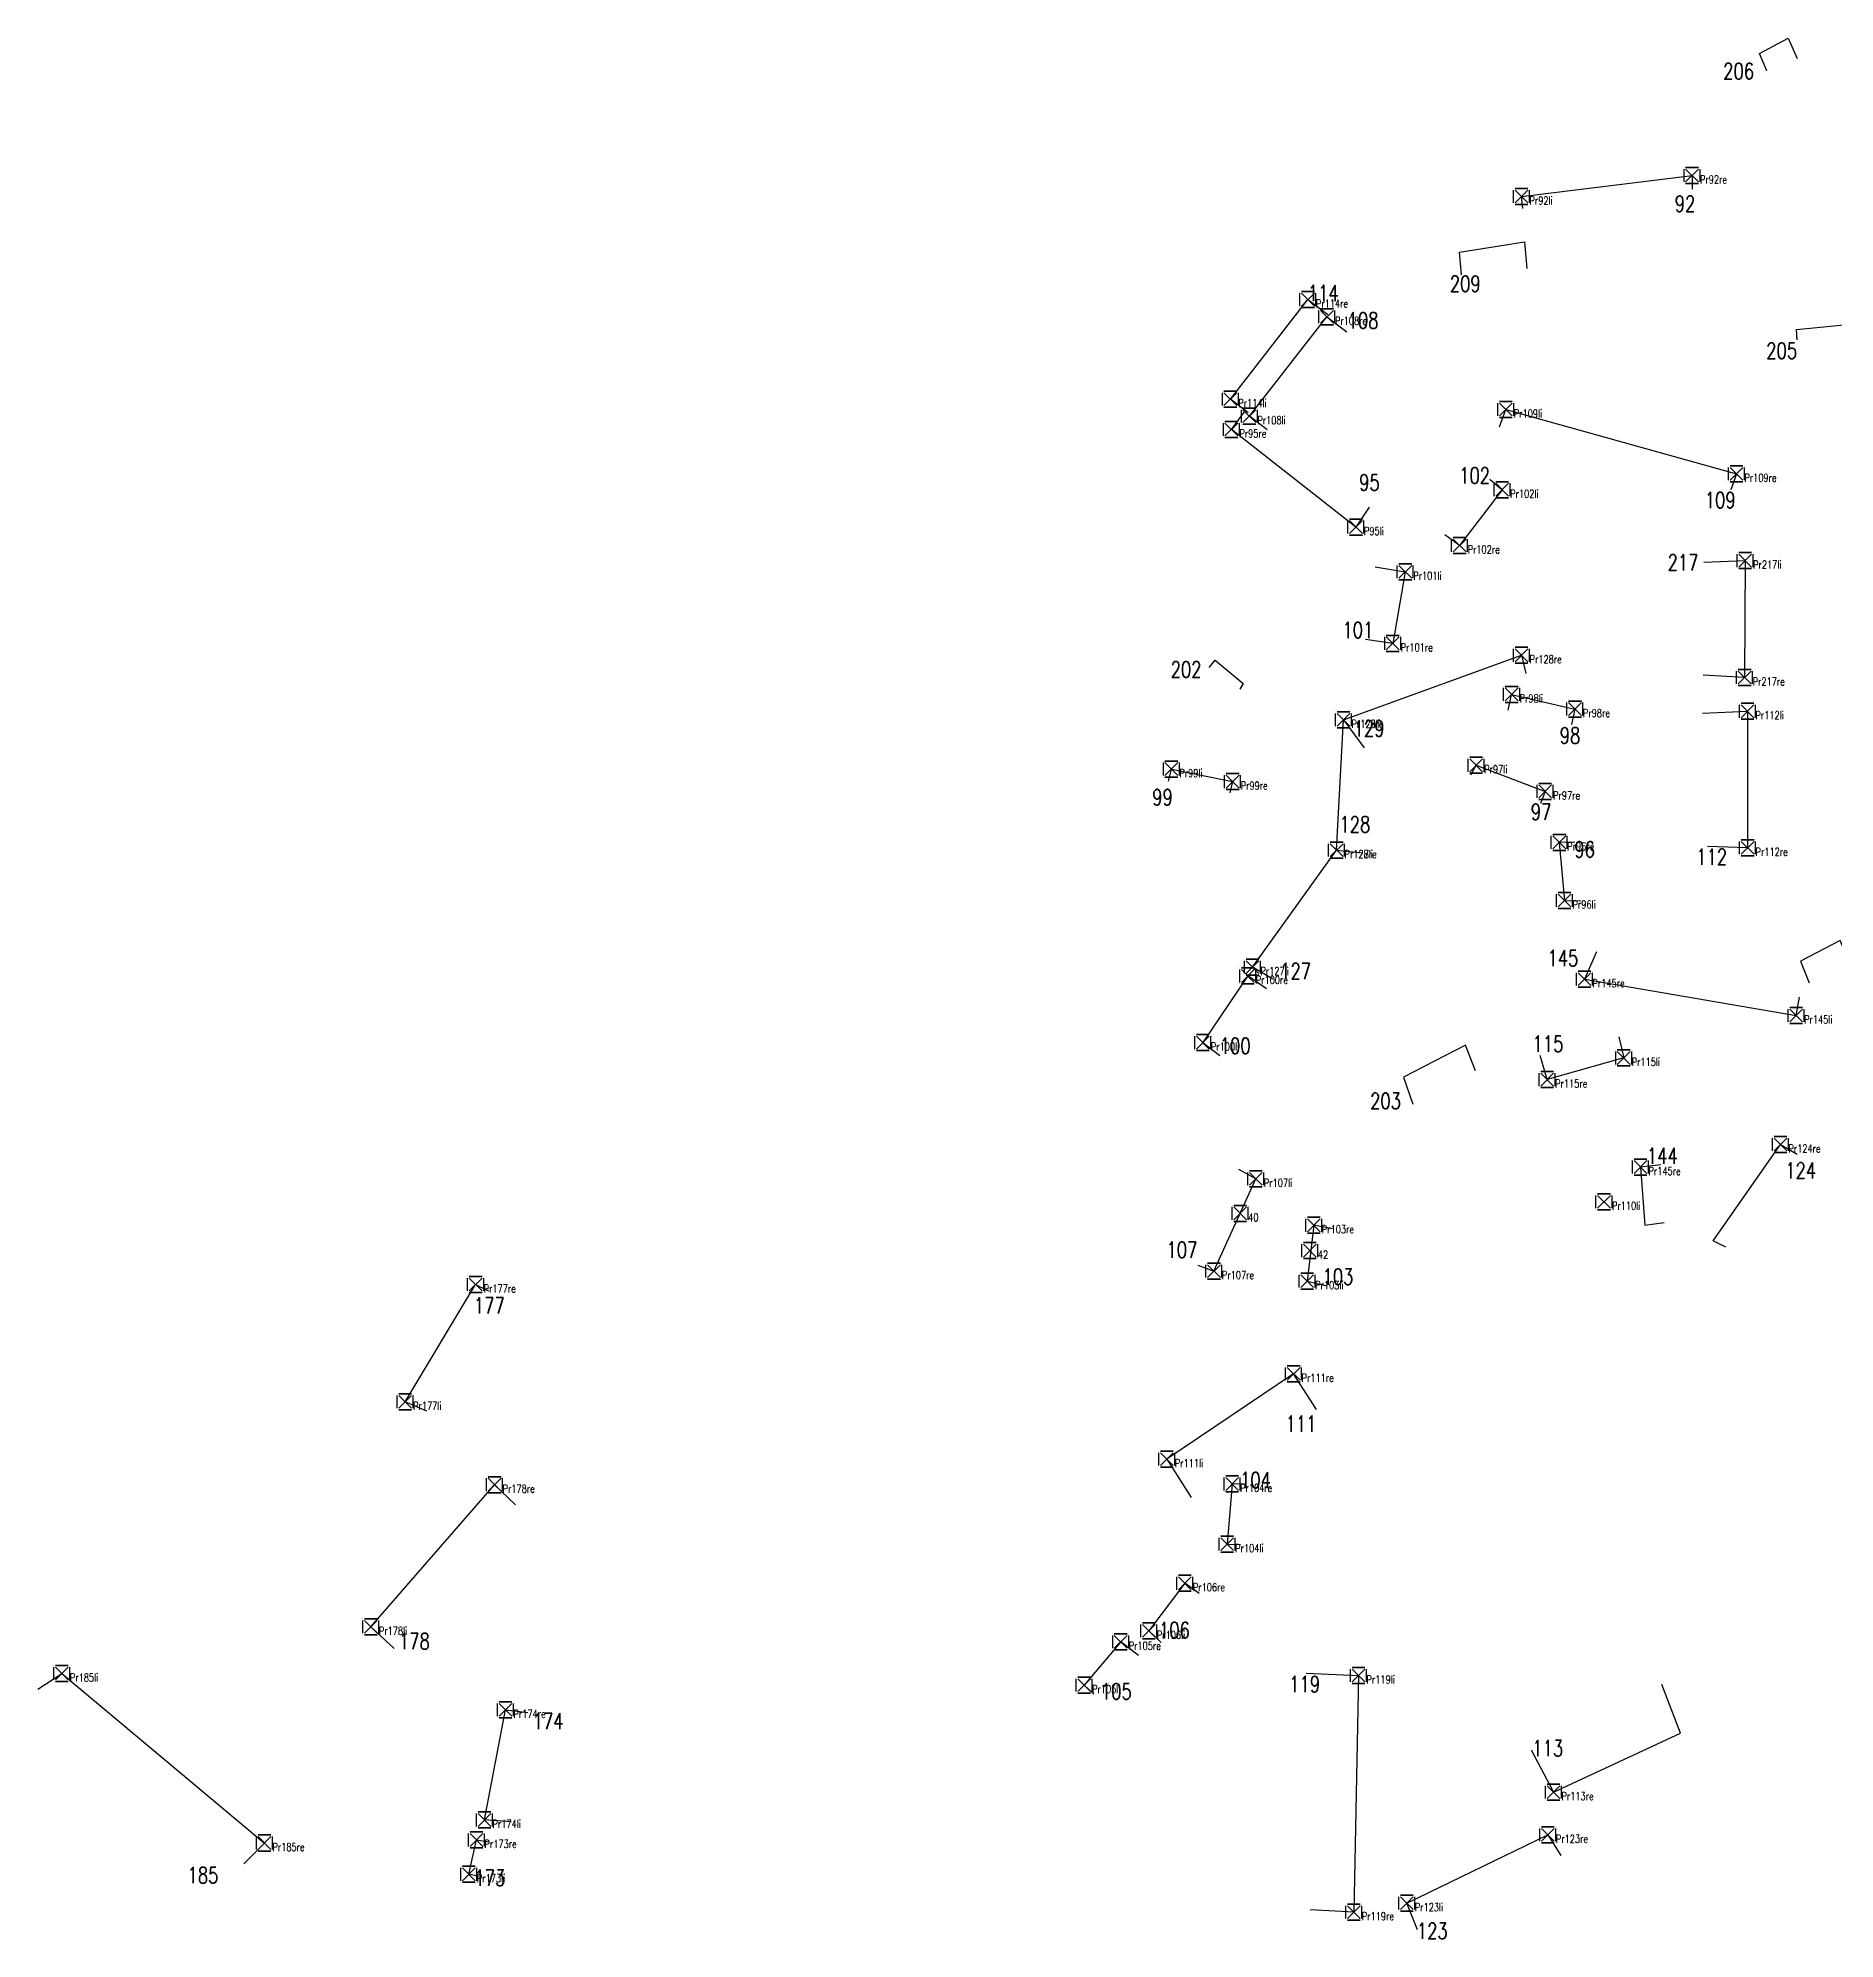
# Model space of a CAD drawing. Header units: metres. Extents: x 4462695 to 4462796, y 5794005 to 5794153.
# Drawn here: x 4462725.81 to 4462748.27, y 5794117.85 to 5794141.6 of the extents above; entities that cross this region are included whole.
import ezdxf

# ---------------------------------------------------------------- set-up
doc = ezdxf.new("R2010")
doc.units = ezdxf.units.M
doc.layers.add('Profile', color=5, linetype='Continuous')
doc.layers.add('Profile Passpunkte', color=5, linetype='Continuous')
doc.styles.add('ROMANS', font='ROMANS.shx', dxfattribs={"width": 0.75})

# ---------------------------------------------------------------- blocks, each defined once
blk = doc.blocks.new('CONTROL')
for p, q in [((-0.1, 0.1, 0.1), (-0.1, 0.1, -0.1)), ((-0.1, -0.08, -0.1), (-0.1, 0.08, -0.1)), ((-0.1, -0.08, 0.1), (-0.1, 0.08, 0.1)), ((0.08, 0.1, 0.1), (-0.08, 0.1, 0.1)), ((-0.08, 0.1, -0.1), (0.08, 0.1, -0.1)), ((0.08, -0.08, 0.08), (-0.08, 0.08, -0.08)), ((-0.08, -0.08, -0.08), (0.08, 0.08, 0.08)), ((-0.08, 0.08, 0.08), (0.08, -0.08, -0.08)), ((0.08, 0.08, -0.08), (-0.08, -0.08, 0.08)), ((0.1, 0.1, -0.1), (0.1, 0.1, 0.1)), ((0.1, -0.08, -0.1), (0.1, 0.08, -0.1)), ((0.1, -0.08, 0.1), (0.1, 0.08, 0.1)), ((-0.1, -0.1, 0.1), (-0.1, -0.1, -0.1)), ((0.08, -0.1, 0.1), (-0.08, -0.1, 0.1)), ((-0.08, -0.1, -0.1), (0.08, -0.1, -0.1)), ((0.1, -0.1, -0.1), (0.1, -0.1, 0.1))]:
    blk.add_line(p, q)
at = {"style": 'ROMANS', "width": 0.75}
blk.add_attdef('NUMMER', (0.1, -0.1), '', height=0.1, dxfattribs=at)

msp = doc.modelspace()

# ---------------------------------------------------------------- linework, layer by layer
at = {"layer": 'Profile'}
for points, elevation in [([(4462741.243, 5794129.845), (4462740.988, 5794129.996), (4462742.04, 5794131.457), (4462742.126, 5794133.084), (4462744.352, 5794133.891), (4462744.352, 5794133.891)], -0.008), ([(4462744.352, 5794133.891), (4462744.407, 5794133.663)], -0.008), ([(4462742.126, 5794133.084), (4462742.126, 5794133.084), (4462742.383, 5794132.736)], 51.822), ([(4462742.04, 5794131.457), (4462742.04, 5794131.457), (4462742.361, 5794131.422)], -0.008), ([(4462745.567, 5794129.126), (4462745.628, 5794128.86), (4462744.672, 5794128.59), (4462744.583, 5794128.89)], 50.862), ([(4462746.904, 5794126.497), (4462746.745, 5794126.575), (4462747.587, 5794127.778), (4462747.798, 5794127.659)], 51.792), ([(4462743.051, 5794117.969), (4462742.917, 5794118.3), (4462744.681, 5794119.154), (4462744.843, 5794118.896)], 51.792)]:
    msp.add_lwpolyline(points, dxfattribs=dict(at, elevation=elevation))
for points in [[(4462747.419, 5794141.193, 51.871), (4462747.326, 5794141.41, 51.843), (4462747.684, 5794141.604, 51.81), (4462747.797, 5794141.347, 51.841)], [(4462744.368, 5794139.474, 51.869), (4462744.368, 5794139.474, 51.869), (4462744.351, 5794139.624, 51.891), (4462746.482, 5794139.886, 51.848), (4462746.484, 5794139.717, 51.849)], [(4462743.599, 5794138.646, 51.858), (4462743.574, 5794138.93, 51.864), (4462744.389, 5794139.057, 51.826), (4462744.416, 5794138.725, 51.851)], [(4462740.934, 5794136.921, 51.939), (4462740.712, 5794137.092, 51.977), (4462741.682, 5794138.335, 51.917), (4462741.931, 5794138.148, 51.933)], [(4462741.172, 5794136.708, 51.786), (4462740.95, 5794136.878, 51.824), (4462741.92, 5794138.121, 51.764), (4462742.168, 5794137.934, 51.78)], [(4462747.796, 5794137.832, 51.792), (4462747.786, 5794137.964, 51.796), (4462748.552, 5794138.035, 51.776), (4462748.576, 5794137.879, 51.784)], [(4462742.449, 5794135.743, 51.915), (4462742.282, 5794135.494, 51.923), (4462740.725, 5794136.712, 51.955), (4462740.898, 5794136.946, 51.968)], [(4462744.077, 5794136.744, 51.895), (4462744.155, 5794136.962, 51.9), (4462747.037, 5794136.159, 51.83), (4462746.966, 5794135.957, 51.832)], [(4462743.955, 5794136.094, 51.869), (4462744.11, 5794135.96, 51.872), (4462743.578, 5794135.264, 51.91), (4462743.394, 5794135.396, 51.913)], [(4462746.631, 5794135.054, 51.844), (4462747.146, 5794135.074, 51.83), (4462747.14, 5794133.613, 51.874), (4462746.623, 5794133.642, 51.883)], [(4462742.521, 5794134.996, 51.882), (4462742.899, 5794134.935, 51.913), (4462742.741, 5794134.04, 51.865), (4462742.401, 5794134.088, 51.874)], [(4462740.448, 5794133.738, 51.944), (4462740.524, 5794133.831, 51.94), (4462740.874, 5794133.538, 51.9), (4462740.831, 5794133.468, 51.898)], [(4462744.186, 5794133.207, 51.841), (4462744.186, 5794133.207, 51.841), (4462744.228, 5794133.403, 51.837), (4462745.019, 5794133.22, 51.876), (4462744.974, 5794133.028, 51.873)], [(4462746.612, 5794133.168, 51.853), (4462747.175, 5794133.192, 51.864), (4462747.177, 5794131.486, 51.844), (4462746.676, 5794131.504, 51.87)], [(4462739.94, 5794132.318, 51.878), (4462739.975, 5794132.47, 51.889), (4462740.741, 5794132.313, 51.883), (4462740.705, 5794132.174, 51.874)], [(4462743.718, 5794132.396, 51.828), (4462743.785, 5794132.517, 51.813), (4462744.646, 5794132.191, 51.865), (4462744.589, 5794132.041, 51.867)], [(4462745.018, 5794131.557, 51.879), (4462744.823, 5794131.554, 51.876), (4462744.889, 5794130.828, 51.855), (4462745.091, 5794130.825, 51.866)], [(4462748.458, 5794130.032, 51.835), (4462748.335, 5794130.329, 51.822), (4462747.837, 5794130.07, 51.851), (4462747.945, 5794129.799, 51.835)], [(4462741.041, 5794130.07, -0.008), (4462741.076, 5794130.118, 1.791)], [(4462745.289, 5794130.187, -0.008), (4462745.138, 5794129.844, 51.842), (4462747.783, 5794129.392, 51.842), (4462747.825, 5794129.62, -0.008)], [(4462741.163, 5794129.726, 51.899), (4462740.93, 5794129.885, 51.901), (4462740.369, 5794129.052, 51.891), (4462740.58, 5794128.891, 51.903)], [(4462743.778, 5794128.699, 51.86), (4462743.649, 5794129.02, 51.835), (4462742.875, 5794128.621, 51.858), (4462742.994, 5794128.285, 51.899)], [(4462740.307, 5794126.27, 51.856), (4462740.507, 5794126.197, 51.857), (4462741.031, 5794127.35, 51.869), (4462740.817, 5794127.468, 51.875)], [(4462746.093, 5794127.525, -0.008), (4462745.838, 5794127.498, 51.812), (4462745.893, 5794126.772, 51.812), (4462746.135, 5794126.803, -0.008)], [(4462741.99, 5794126.725, 51.876), (4462741.756, 5794126.77, 51.877), (4462741.673, 5794126.072, 51.876), (4462741.923, 5794126.013, 51.88)], [(4462730.67, 5794124.448, 52.724), (4462730.398, 5794124.564, 51.962), (4462731.28, 5794126.029, 51.962), (4462731.441, 5794125.952, -0.008)], [(4462741.788, 5794124.47, 51.81), (4462741.503, 5794124.914, 51.801), (4462739.918, 5794123.847, 51.775), (4462740.223, 5794123.369, 51.756)], [(4462730.26, 5794121.484, -0.008), (4462729.971, 5794121.753, 51.982), (4462731.517, 5794123.529, 51.982), (4462731.778, 5794123.276, -0.008)], [(4462740.902, 5794123.531, 51.747), (4462740.734, 5794123.538, 51.748), (4462740.673, 5794122.785, 51.789), (4462740.84, 5794122.781, 51.784)], [(4462740.322, 5794122.169, 51.837), (4462740.144, 5794122.297, 51.835), (4462739.694, 5794121.702, 51.844), (4462739.846, 5794121.556, 51.842)], [(4462739.566, 5794121.396, 51.832), (4462739.342, 5794121.566, 51.843), (4462738.884, 5794121.025, 51.835), (4462739.006, 5794120.912, 51.844)], [(4462725.81, 5794120.973, -0.008), (4462726.109, 5794121.169, 51.942), (4462728.64, 5794119.052, 51.912), (4462728.383, 5794118.793, -0.008)], [(4462741.66, 5794121.172, -0.008), (4462742.314, 5794121.145, 51.822), (4462742.255, 5794118.187, 51.802), (4462741.71, 5794118.215, -0.008)], [(4462744.471, 5794120.215, 51.771), (4462744.751, 5794119.688, 51.701), (4462746.339, 5794120.423, 51.748), (4462746.104, 5794121.032, 51.756)], [(4462731.724, 5794119.315, -0.008), (4462731.391, 5794119.34, 51.922), (4462731.653, 5794120.716, 51.922), (4462731.931, 5794120.683, 8.946)], [(4462731.315, 5794118.633, 27.914), (4462731.195, 5794118.661, 51.882), (4462731.291, 5794119.09, 51.882), (4462731.446, 5794119.067, 14.89)]]:
    msp.add_polyline3d(points, dxfattribs=at)

# ---------------------------------------------------------------- block references
at = {"layer": 'Profile Passpunkte', "color": 1}
for p, values in [((4462746.482, 5794139.886, 51.848), {'NUMMER': 'Pr92re'}), ((4462744.351, 5794139.624, 51.891), {'NUMMER': 'Pr92li'}), ((4462741.682, 5794138.335, 51.917), {'NUMMER': 'Pr114re'}), ((4462741.92, 5794138.121, 51.764), {'NUMMER': 'Pr108re'}), ((4462740.712, 5794137.092, 51.977), {'NUMMER': 'Pr114li'}), ((4462740.95, 5794136.878, 51.824), {'NUMMER': 'Pr108li'}), ((4462744.155, 5794136.962, 51.9), {'NUMMER': 'Pr109li'}), ((4462740.725, 5794136.712, 51.955), {'NUMMER': 'Pr95re'}), ((4462747.037, 5794136.159, 51.83), {'NUMMER': 'Pr109re'}), ((4462744.11, 5794135.96, 51.872), {'NUMMER': 'Pr102li'}), ((4462742.282, 5794135.494, 51.923), {'NUMMER': 'P95li'}), ((4462743.578, 5794135.264, 51.91), {'NUMMER': 'Pr102re'}), ((4462742.899, 5794134.935, 51.913), {'NUMMER': 'Pr101li'}), ((4462747.146, 5794135.074, 51.83), {'NUMMER': 'Pr217li'}), ((4462742.741, 5794134.04, 51.865), {'NUMMER': 'Pr101re'}), ((4462744.352, 5794133.891, 51.802), {'NUMMER': 'Pr128re'}), ((4462747.14, 5794133.613, 51.874), {'NUMMER': 'Pr217re'}), ((4462744.228, 5794133.403, 51.837), {'NUMMER': 'Pr98li'}), ((4462742.126, 5794133.084, 51.822), {'NUMMER': 'Pr128re'}), ((4462742.126, 5794133.084, 51.822), {'NUMMER': 'Pr129li'}), ((4462745.019, 5794133.22, 51.876), {'NUMMER': 'Pr98re'}), ((4462747.175, 5794133.192, 51.864), {'NUMMER': 'Pr112li'}), ((4462739.975, 5794132.47, 51.889), {'NUMMER': 'Pr99li'}), ((4462743.785, 5794132.517, 51.813), {'NUMMER': 'Pr97li'}), ((4462740.741, 5794132.313, 51.883), {'NUMMER': 'Pr99re'}), ((4462744.646, 5794132.191, 51.865), {'NUMMER': 'Pr97re'}), ((4462742.04, 5794131.457, 51.862), {'NUMMER': 'Pr128li'}), ((4462742.04, 5794131.457, 51.862), {'NUMMER': 'Pr127re'}), ((4462744.823, 5794131.554, 51.876), {'NUMMER': 'Pr96re'}), ((4462747.177, 5794131.486, 51.844), {'NUMMER': 'Pr112re'}), ((4462744.889, 5794130.828, 51.855), {'NUMMER': 'Pr96li'}), ((4462740.988, 5794129.996, 51.882), {'NUMMER': 'Pr127li'}), ((4462740.93, 5794129.885, 51.901), {'NUMMER': 'Pr100re'}), ((4462745.138, 5794129.844, 51.842), {'NUMMER': 'Pr145re'}), ((4462747.783, 5794129.392, 51.842), {'NUMMER': 'Pr145li'}), ((4462740.369, 5794129.052, 51.891), {'NUMMER': 'Pr100li'}), ((4462745.628, 5794128.86, 51.862), {'NUMMER': 'Pr115li'}), ((4462744.672, 5794128.59, 51.802), {'NUMMER': 'Pr115re'}), ((4462747.587, 5794127.778, 51.792), {'NUMMER': 'Pr124re'}), ((4462741.031, 5794127.35, 51.869), {'NUMMER': 'Pr107li'}), ((4462745.838, 5794127.498, 51.812), {'NUMMER': 'Pr145re'}), ((4462740.835, 5794126.919, 51.875), {'NUMMER': '40'}), ((4462745.382, 5794127.064, 51.815), {'NUMMER': 'Pr110li'}), ((4462741.756, 5794126.77, 51.877), {'NUMMER': 'Pr103re'}), ((4462741.706, 5794126.453, 51.869), {'NUMMER': '42'}), ((4462740.507, 5794126.197, 51.857), {'NUMMER': 'Pr107re'}), ((4462731.28, 5794126.029, 51.962), {'NUMMER': 'Pr177re'}), ((4462741.673, 5794126.072, 51.876), {'NUMMER': 'Pr103li'}), ((4462741.503, 5794124.914, 51.801), {'NUMMER': 'Pr111re'}), ((4462730.398, 5794124.564, 51.962), {'NUMMER': 'Pr177li'}), ((4462739.918, 5794123.847, 51.775), {'NUMMER': 'Pr111li'}), ((4462740.734, 5794123.538, 51.748), {'NUMMER': 'Pr104re'}), ((4462731.517, 5794123.529, 51.982), {'NUMMER': 'Pr178re'}), ((4462740.673, 5794122.785, 51.789), {'NUMMER': 'Pr104li'}), ((4462740.144, 5794122.297, 51.835), {'NUMMER': 'Pr106re'}), ((4462729.971, 5794121.753, 51.982), {'NUMMER': 'Pr178li'}), ((4462739.694, 5794121.702, 51.844), {'NUMMER': 'Pr106li'}), ((4462739.342, 5794121.566, 51.843), {'NUMMER': 'Pr105re'}), ((4462726.109, 5794121.169, 51.942), {'NUMMER': 'Pr185li'}), ((4462738.884, 5794121.025, 51.835), {'NUMMER': 'Pr105li'}), ((4462742.314, 5794121.145, 51.822), {'NUMMER': 'Pr119li'}), ((4462731.653, 5794120.716, 51.922), {'NUMMER': 'Pr174re'}), ((4462744.751, 5794119.688, 51.701), {'NUMMER': 'Pr113re'}), ((4462731.391, 5794119.34, 51.922), {'NUMMER': 'Pr174li'}), ((4462728.64, 5794119.052, 51.912), {'NUMMER': 'Pr185re'}), ((4462731.291, 5794119.09, 51.882), {'NUMMER': 'Pr173re'}), ((4462744.681, 5794119.154, 51.792), {'NUMMER': 'Pr123re'}), ((4462731.195, 5794118.661, 51.882), {'NUMMER': 'Pr173li'}), ((4462742.255, 5794118.187, 51.802), {'NUMMER': 'Pr119re'}), ((4462742.917, 5794118.3, 51.792), {'NUMMER': 'Pr123li'})]:
    msp.add_blockref('CONTROL', p, dxfattribs=at).add_auto_attribs(values)

# ---------------------------------------------------------------- texts
at = {"layer": 'Profile', "style": 'ROMANS', "width": 0.75}
for s, p in [('206', (4462746.872, 5794141.089, -0.008)), ('92', (4462746.266, 5794139.434, -0.008)), ('209', (4462743.455, 5794138.434, -0.008)), ('114', (4462741.681, 5794138.316, -0.008)), ('108', (4462742.178, 5794137.975, 0.145)), ('205', (4462747.41, 5794137.597, -0.008)), ('102', (4462743.572, 5794136.037, -0.008)), ('95', (4462742.322, 5794135.95, -0.008)), ('109', (4462746.641, 5794135.731, -0.008)), ('217', (4462746.177, 5794134.952, -0.008)), ('101', (4462742.113, 5794134.107, -0.008)), ('202', (4462739.966, 5794133.614, -0.008)), ('129', (4462742.253, 5794132.876, -0.008)), ('98', (4462744.829, 5794132.79, -0.008)), ('99', (4462739.736, 5794132.017, -0.008)), ('97', (4462744.467, 5794131.836, -0.008)), ('128', (4462742.075, 5794131.679, -0.008)), ('96', (4462745.011, 5794131.366, -0.008)), ('112', (4462746.536, 5794131.272, -0.008)), ('127', (4462741.335, 5794129.845, -0.008)), ('145', (4462744.676, 5794130.008, -0.008)), ('100', (4462740.579, 5794128.912, -0.008)), ('115', (4462744.489, 5794128.937, -0.008)), ('203', (4462742.459, 5794128.223, -0.008)), ('144', (4462745.918, 5794127.537, -0.008)), ('124', (4462747.648, 5794127.353, -0.008)), ('107', (4462739.914, 5794126.364, -0.008)), ('103', (4462741.864, 5794126.027, -0.008)), ('177', (4462731.258, 5794125.667, -0.008)), ('111', (4462741.403, 5794124.19, -0.008)), ('104', (4462740.834, 5794123.487, -0.008)), ('106', (4462739.82, 5794121.611, -0.008)), ('178', (4462730.321, 5794121.472, -0.008)), ('105', (4462739.094, 5794120.846, -0.008)), ('119', (4462741.448, 5794120.937, -0.008)), ('174', (4462731.993, 5794120.475, -0.008)), ('113', (4462744.486, 5794120.135, -0.008)), ('185', (4462727.679, 5794118.549, -0.008)), ('173', (4462731.265, 5794118.517, -0.008)), ('123', (4462743.043, 5794117.853, -0.008))]:
    msp.add_text(s, height=0.2, dxfattribs=at).set_placement(p)

doc.saveas('drawing.dxf')
